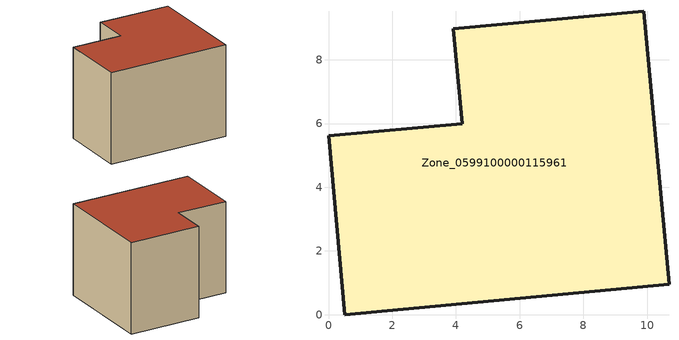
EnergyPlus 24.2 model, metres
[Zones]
Zone_0599100000115961
 floor ground (C_G): 10.69,0.95 0.51,0 0,5.61 4.2,5.99 3.92,8.97 9.9,9.52 z0
 wall outside (C_F): 10.69,0.95 9.9,9.52 3.92,8.97 4.2,5.99 0,5.61 0.51,0 10.69,0.95 z0:7.61
 roof outside (C_R): 0.51,0 10.69,0.95 9.9,9.52 3.92,8.97 4.2,5.99 0,5.61 z7.61
[BUILDING]
Pand.0599100000115961: North Axis=0; Terrain=City; Loads Convergence Tolerance Value=0.04; Temperature Convergence Tolerance Value=0.4; Solar Distribution=FullExterior; Maximum Number of Warmup Days=25; Minimum Number of Warmup Days=1
[Site:Location]
Rotterdam.The.Hague.AP_ZH_NLD Design_Conditions: Latitude=51.96; Longitude=4.45; Time Zone=1; Elevation=-4.5
[SITE:GROUNDTEMPERATURE:BUILDINGSURFACE]
18, 18, 18, 18, 18, 18, 18, 18, 18, 18, 18, 18
[MATERIAL] Thermal Absorptance=0.9; Solar Absorptance=0.7; Visible Absorptance=0.7
Name | Roughness | Thickness | Conductivity | Density | Specific Heat
G.TC.1975-1991 | MediumSmooth | 0.15 | 0.288461 | 540 | 1210
F.TC.1975-1991 | Rough | 0.3 | 0.230769 | 1920 | 840
R.TC.1975-1991 | MediumRough | 0.2 | 0.153846 | 1500 | 1000
[CONSTRUCTION]
C_G: G.TC.1975-1991
C_F: F.TC.1975-1991
C_R: R.TC.1975-1991
[ZONE]
Zone_0599100000115961: Type=1; Multiplier=1; Ceiling Height=Autocalculate; Volume=Autocalculate; Floor Area=autocalculate; Part of Total Floor Area=Yes
[ZONEINFILTRATION:DESIGNFLOWRATE]
Infil_Zone_0599100000115961: Zone or ZoneList or Space or SpaceList=Zone_0599100000115961; Schedule=AlwaysOn; Design Flow Rate Calculation Method=Flow/Area; Flow Rate per Floor Area=0.003; Constant Term Coefficient=1; Temperature Term Coefficient=0; Velocity Term Coefficient=0; Velocity Squared Term Coefficient=0
[HVACTEMPLATE:ZONE:IDEALLOADSAIRSYSTEM]
Zone_0599100000115961: Maximum Heating Supply Air Temperature=50; Minimum Cooling Supply Air Temperature=13; Maximum Heating Supply Air Humidity Ratio=0.0156; Minimum Cooling Supply Air Humidity Ratio=0.0077; Heating Limit=NoLimit; Cooling Limit=NoLimit; Dehumidification Control Type=ConstantSensibleHeatRatio; Cooling Sensible Heat Ratio=0.7; Dehumidification Setpoint=60; Humidification Control Type=None; Humidification Setpoint=30; Outdoor Air Method=None; Outdoor Air Flow Rate per Person=0.00944; Outdoor Air Flow Rate per Zone Floor Area=0; Outdoor Air Flow Rate per Zone=0; Demand Controlled Ventilation Type=None; Outdoor Air Economizer Type=NoEconomizer; Heat Recovery Type=None; Sensible Heat Recovery Effectiveness=0.7; Latent Heat Recovery Effectiveness=0.65
[ZONECONTROL:THERMOSTAT]
ThermostatControl_Zone_0599100000115961: Zone or ZoneList=Zone_0599100000115961; Control Type Schedule=DualSetpointControlType; Control 1=Thermostat_Zone_0599100000115961; Temperature Difference Between Cutout And Setpoint=0
[THERMOSTATSETPOINT:DUALSETPOINT]
Thermostat_Zone_0599100000115961: Heating Setpoint Temperature Schedule=HeatingSetpoint_Zone_0599100000115961; Cooling Setpoint Temperature Schedule=CoolingSetpoint_Zone_0599100000115961
[SCHEDULE:COMPACT]
HeatingSetpoint_Zone_0599100000115961: Through: 12/31, For: AllDays, Until: 24:00, 21
CoolingSetpoint_Zone_0599100000115961: Through: 12/31, For: AllDays, Until: 24:00, 24
DualSetpointControlType: Through: 12/31, For: AllDays, Until: 24:00, 4
AlwaysOn: Through: 12/31, For: AllDays, Until: 24:00, 1
